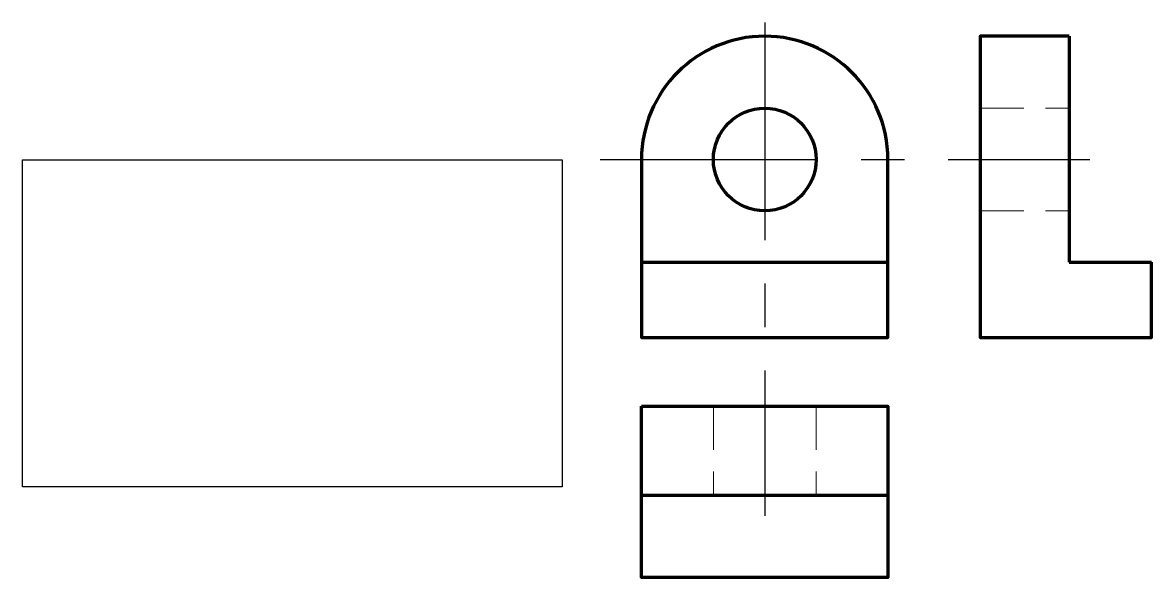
# Model space of a CAD drawing. Header units: millimetres. Extents: x -80 to 85, y -15 to 66.
import ezdxf

# ---------------------------------------------------------------- set-up
doc = ezdxf.new("R2010")
doc.units = ezdxf.units.MM
doc.linetypes.add('CENTER', pattern=[50.8, 31.75, -6.35, 6.35, -6.35])
doc.linetypes.add('HIDDEN', pattern=[9.525, 6.35, -3.175])
picture_1 = doc.add_image_def('image1.png', size_in_pixel=(710, 430))

msp = doc.modelspace()

# ---------------------------------------------------------------- linework, layer by layer
at = {"linetype": 'CENTER'}
for p, q in [((28.15, 66.04), (28.15, -5.99)), ((4.13, 46.05), (75.64, 46.05))]:
    msp.add_line(p, q, dxfattribs=at)
at = {"lineweight": 100}
for p, q in [((72.65, 64.05), (72.65, 31.05)), ((10.15, 31.05), (46.15, 31.05)), ((72.65, 31.05), (84.65, 31.05)), ((10.15, -2.98), (46.15, -2.98))]:
    msp.add_line(p, q, dxfattribs=at)
at = {"linetype": 'HIDDEN', "lineweight": 15}
for p, q in [((59.65, 53.55), (72.65, 53.55)), ((59.65, 38.55), (72.65, 38.55)), ((20.65, 10.02), (20.65, -2.98)), ((35.65, 10.02), (35.65, -2.98))]:
    msp.add_line(p, q, dxfattribs=at)
at = {"lineweight": 100}
msp.add_lwpolyline([(72.65, 64.05), (59.65, 64.05), (59.65, 20.05), (84.65, 20.05), (84.65, 31.05)], dxfattribs=at)
at = {"lineweight": 140}
msp.add_lwpolyline([(10.15, 46.05), (10.15, 20.05), (46.15, 20.05), (46.15, 46.05)], dxfattribs=at)
at = {"lineweight": 200}
msp.add_lwpolyline([(10.15, 10.02), (46.15, 10.02), (46.15, -14.98), (10.15, -14.98)], close=True, dxfattribs=at)
at = {"lineweight": 100}
msp.add_circle((28.15, 46.05), 7.5, dxfattribs=at)
msp.add_arc((28.15, 46.05), 18, 0, 180, dxfattribs=at)

# ---------------------------------------------------------------- pictures from other files: only their frames are drawn
at = {"linetype": 'HIDDEN'}
image = msp.add_image(picture_1, insert=(-80.27, -1.75), size_in_units=(78.82, 47.74), dxfattribs=at)
image.dxf.flags = 7

doc.saveas('drawing.dxf')
